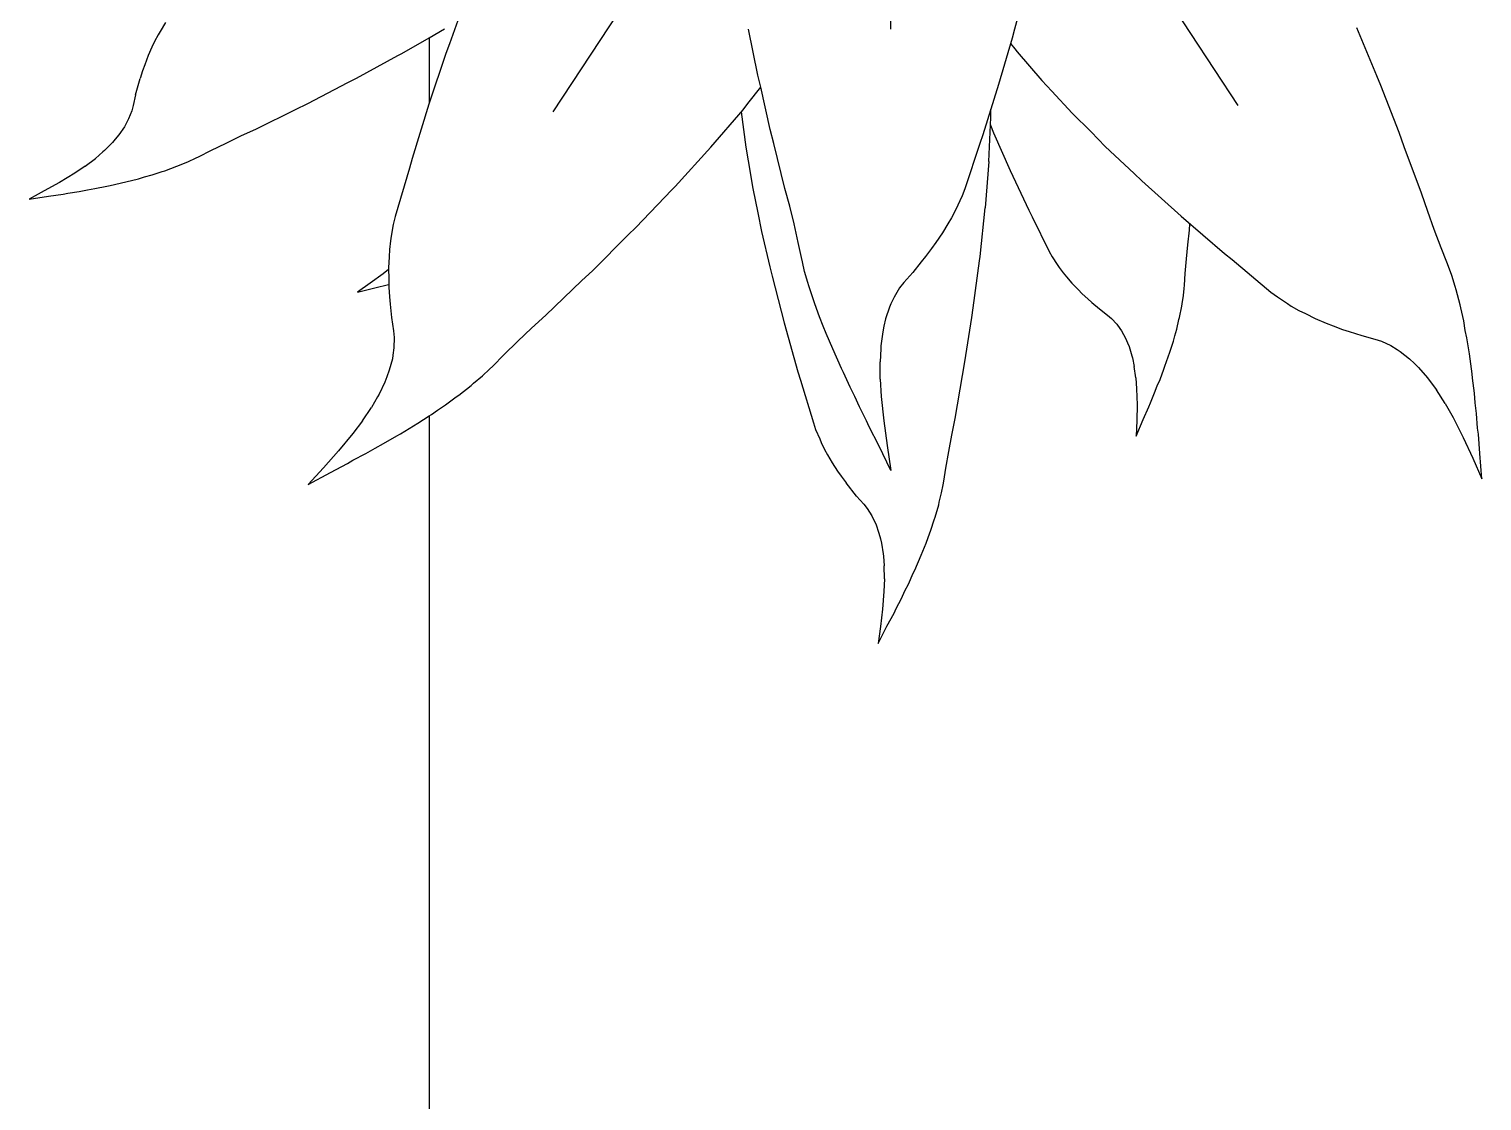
# Model space of a CAD drawing. Header units: metres. Extents: x 244.4 to 340.3, y -4.1 to 64.3.
# Drawn here: x 250.498 to 251.042, y 46.473 to 46.874 of the extents above; entities that cross this region are included whole.
import ezdxf

# ---------------------------------------------------------------- set-up
doc = ezdxf.new("R2010")
doc.units = ezdxf.units.M
doc.layers.add('Edges', color=7, linetype='Continuous')

msp = doc.modelspace()

# ---------------------------------------------------------------- linework, layer by layer
at = {"layer": 'Edges'}
for p, q in [((250.82031, 46.98556), (250.82031, 46.87386)), ((250.8801, 46.95234), (250.9502, 46.84521)), ((250.75905, 46.94197), (250.69397, 46.84289)), ((250.87015, 46.88651), (250.86667, 46.87386)), ((250.66021, 46.88228), (250.65523, 46.86834)), ((250.54897, 46.87633), (250.54697, 46.873)), ((250.64767, 46.87064), (250.65336, 46.87393)), ((250.77063, 46.85663), (250.7671, 46.87386)), ((250.86667, 46.87386), (250.8658, 46.87041)), ((251.00227, 46.85639), (250.99473, 46.87435)), ((250.54491, 46.86921), (250.54394, 46.86709)), ((250.54621, 46.8717), (250.54491, 46.86921)), ((250.54697, 46.873), (250.54621, 46.8717)), ((250.63745, 46.86472), (250.64767, 46.87064)), ((250.64767, 46.87064), (250.64767, 46.84608)), ((250.65523, 46.86834), (250.65385, 46.86467)), ((250.8658, 46.87041), (250.86068, 46.85312)), ((250.86521, 46.8684), (250.86676, 46.86641)), ((250.54252, 46.86392), (250.54123, 46.8605)), ((250.54394, 46.86709), (250.54252, 46.86392)), ((250.62044, 46.85544), (250.63598, 46.86393)), ((250.63598, 46.86393), (250.63745, 46.86472)), ((250.65385, 46.86467), (250.64758, 46.84579)), ((250.65385, 46.86467), (250.64767, 46.84608)), ((250.86676, 46.86641), (250.86766, 46.86539)), ((250.86766, 46.86539), (250.8769, 46.85459)), ((250.54041, 46.85828), (250.53947, 46.85534)), ((250.54123, 46.8605), (250.54041, 46.85828)), ((250.53784, 46.84925), (250.53947, 46.85534)), ((250.60231, 46.84606), (250.61725, 46.85382)), ((250.61725, 46.85382), (250.62044, 46.85544)), ((250.76686, 46.84597), (250.77172, 46.85208)), ((250.77148, 46.85317), (250.77063, 46.85663)), ((250.77172, 46.85208), (250.77148, 46.85317)), ((250.77529, 46.83625), (250.77172, 46.85208)), ((250.86068, 46.85312), (250.85479, 46.83426)), ((250.86068, 46.85312), (250.85782, 46.84395)), ((250.8769, 46.85459), (250.88067, 46.8506)), ((251.00366, 46.85271), (251.00227, 46.85639)), ((251.01055, 46.83522), (251.00366, 46.85271)), ((250.53784, 46.84925), (250.53697, 46.84522)), ((250.88067, 46.8506), (250.88818, 46.84244)), ((250.53641, 46.84323), (250.53522, 46.84027)), ((250.53697, 46.84522), (250.53641, 46.84323)), ((250.58302, 46.83656), (250.59764, 46.84381)), ((250.59764, 46.84381), (250.60231, 46.84606)), ((250.64758, 46.84579), (250.64124, 46.82541)), ((250.7531, 46.82968), (250.76508, 46.8437)), ((250.76439, 46.84288), (250.76508, 46.8437)), ((250.76439, 46.84288), (250.76615, 46.82971)), ((250.76508, 46.8437), (250.76686, 46.84597)), ((250.85779, 46.8408), (250.85782, 46.84395)), ((250.88818, 46.84244), (250.89528, 46.83541)), ((250.53364, 46.83732), (250.53158, 46.83433)), ((250.53416, 46.83824), (250.53364, 46.83732)), ((250.53522, 46.84027), (250.53416, 46.83824)), ((250.57721, 46.83388), (250.58302, 46.83656)), ((250.77665, 46.83107), (250.77529, 46.83625)), ((250.85715, 46.82706), (250.85779, 46.8408)), ((250.85766, 46.83802), (250.85771, 46.8379)), ((250.85771, 46.8379), (250.85883, 46.83507)), ((250.52912, 46.83137), (250.52622, 46.82844)), ((250.5302, 46.83264), (250.52912, 46.83137)), ((250.53158, 46.83433), (250.5302, 46.83264)), ((250.56601, 46.82844), (250.57165, 46.83123)), ((250.57165, 46.83123), (250.57721, 46.83388)), ((250.78072, 46.81418), (250.77665, 46.83107)), ((250.85365, 46.83107), (250.84813, 46.81408)), ((250.85479, 46.83426), (250.85365, 46.83107)), ((250.85883, 46.83507), (250.86504, 46.82097)), ((250.89528, 46.83541), (250.90062, 46.82995)), ((251.01249, 46.82975), (251.01055, 46.83522)), ((250.51897, 46.82258), (250.52281, 46.82549)), ((250.52556, 46.82787), (250.52281, 46.82549)), ((250.52622, 46.82844), (250.52556, 46.82787)), ((250.55755, 46.82426), (250.56027, 46.82556)), ((250.56027, 46.82556), (250.56158, 46.82616)), ((250.56158, 46.82616), (250.56601, 46.82844)), ((250.64124, 46.82541), (250.64028, 46.82188)), ((250.73972, 46.81497), (250.7531, 46.82968)), ((250.76615, 46.82971), (250.76706, 46.82454)), ((250.85704, 46.82434), (250.85715, 46.82706)), ((250.90062, 46.82995), (250.91142, 46.81982)), ((251.01896, 46.81245), (251.01249, 46.82975)), ((250.51503, 46.81994), (250.5094, 46.81651)), ((250.51897, 46.82258), (250.51503, 46.81994)), ((250.54112, 46.81852), (250.54397, 46.81929)), ((250.54397, 46.81929), (250.54782, 46.82056)), ((250.54782, 46.82056), (250.54877, 46.82085)), ((250.54877, 46.82085), (250.5533, 46.82251)), ((250.5533, 46.82251), (250.55422, 46.8229)), ((250.55422, 46.8229), (250.55755, 46.82426)), ((250.64028, 46.82188), (250.63495, 46.8037)), ((250.76706, 46.82454), (250.76878, 46.81426)), ((250.85704, 46.82434), (250.8557, 46.80703)), ((250.86504, 46.82097), (250.87198, 46.80612)), ((250.91142, 46.81982), (250.91424, 46.81709)), ((250.5094, 46.81651), (250.50367, 46.81332)), ((250.51981, 46.81375), (250.52262, 46.81418)), ((250.52262, 46.81418), (250.52707, 46.81513)), ((250.52707, 46.81513), (250.5283, 46.81533)), ((250.5283, 46.81533), (250.5342, 46.81669)), ((250.5342, 46.81669), (250.53896, 46.81786)), ((250.53896, 46.81786), (250.54112, 46.81852)), ((250.73845, 46.81368), (250.73972, 46.81497)), ((250.76878, 46.81426), (250.77068, 46.80508)), ((250.78254, 46.8076), (250.78072, 46.81418)), ((250.84813, 46.81408), (250.84712, 46.81142)), ((250.91424, 46.81709), (250.92905, 46.80381)), ((250.50367, 46.81332), (250.49796, 46.81024)), ((250.49796, 46.81024), (250.50518, 46.81136)), ((250.50518, 46.81136), (250.51072, 46.81215)), ((250.51072, 46.81215), (250.51249, 46.81251)), ((250.51249, 46.81251), (250.51676, 46.81313)), ((250.51676, 46.81313), (250.51981, 46.81375)), ((250.72499, 46.79961), (250.73845, 46.81368)), ((250.84712, 46.81142), (250.84461, 46.80607)), ((251.02128, 46.80557), (251.01896, 46.81245)), ((250.63495, 46.8037), (250.63423, 46.80077)), ((250.77068, 46.80508), (250.77204, 46.79817)), ((250.78419, 46.80103), (250.78254, 46.8076)), ((250.84312, 46.80329), (250.84175, 46.80103)), ((250.84461, 46.80607), (250.84312, 46.80329)), ((250.85376, 46.78874), (250.8557, 46.80703)), ((250.87198, 46.80612), (250.87326, 46.80362)), ((250.87326, 46.80362), (250.87962, 46.79066)), ((250.92905, 46.80381), (250.94521, 46.78988)), ((251.02367, 46.79891), (251.02128, 46.80557)), ((250.63423, 46.80077), (250.63349, 46.79638)), ((250.72217, 46.79687), (250.72499, 46.79961)), ((250.77204, 46.79817), (250.77516, 46.7849)), ((250.78576, 46.79407), (250.78419, 46.80103)), ((250.83967, 46.79758), (250.83723, 46.79407)), ((250.84175, 46.80103), (250.83967, 46.79758)), ((250.93147, 46.79319), (250.93209, 46.79868)), ((250.93209, 46.79868), (250.93228, 46.80103)), ((251.02627, 46.79206), (251.02367, 46.79891)), ((250.63321, 46.79465), (250.63286, 46.7914)), ((250.63349, 46.79638), (250.63321, 46.79465)), ((250.70887, 46.78357), (250.72217, 46.79687)), ((250.78692, 46.78836), (250.78576, 46.79407)), ((250.83723, 46.79407), (250.83563, 46.79173)), ((250.93096, 46.78788), (250.93147, 46.79319)), ((251.02845, 46.78661), (251.02627, 46.79206)), ((250.6327, 46.78867), (250.63249, 46.78456)), ((250.63286, 46.7914), (250.6327, 46.78867)), ((250.78734, 46.78673), (250.78692, 46.78836)), ((250.78814, 46.7832), (250.78734, 46.78673)), ((250.83171, 46.78673), (250.82856, 46.78282)), ((250.83341, 46.78877), (250.83171, 46.78673)), ((250.83563, 46.79173), (250.83341, 46.78877)), ((250.85124, 46.76953), (250.85353, 46.78709)), ((250.85353, 46.78709), (250.85376, 46.78874)), ((250.87962, 46.79066), (250.88073, 46.78865)), ((250.88073, 46.78865), (250.88258, 46.7858)), ((250.93053, 46.78243), (250.93096, 46.78788)), ((250.94521, 46.78988), (250.94806, 46.78759)), ((250.94806, 46.78759), (250.96261, 46.77545)), ((250.63039, 46.78228), (250.62561, 46.77882)), ((250.6325, 46.78394), (250.63039, 46.78228)), ((250.63249, 46.78456), (250.6325, 46.78394)), ((250.63249, 46.78456), (250.63256, 46.7802)), ((250.70464, 46.77961), (250.70887, 46.78357)), ((250.77516, 46.7849), (250.77594, 46.78142)), ((250.77594, 46.78142), (250.78046, 46.76399)), ((250.78936, 46.77904), (250.78814, 46.7832)), ((250.82856, 46.78282), (250.82519, 46.77904)), ((250.88258, 46.7858), (250.88332, 46.78469)), ((250.88332, 46.78469), (250.88481, 46.7827)), ((250.88481, 46.7827), (250.88614, 46.78111)), ((250.93026, 46.77809), (250.93053, 46.78243)), ((251.02901, 46.785), (251.02845, 46.78661)), ((251.03025, 46.78163), (251.02901, 46.785)), ((251.03149, 46.77751), (251.03025, 46.78163)), ((250.62561, 46.77882), (250.62081, 46.77546)), ((250.62081, 46.77546), (250.62737, 46.77708)), ((250.62737, 46.77708), (250.6324, 46.77825)), ((250.6324, 46.77825), (250.63258, 46.7783)), ((250.63256, 46.7802), (250.63258, 46.7783)), ((250.63258, 46.7783), (250.63259, 46.77736)), ((250.63259, 46.77736), (250.63281, 46.77364)), ((250.69135, 46.76678), (250.70464, 46.77961)), ((250.78968, 46.77784), (250.78936, 46.77904)), ((250.79153, 46.77218), (250.78968, 46.77784)), ((250.82362, 46.77699), (250.82157, 46.7736)), ((250.82519, 46.77904), (250.82362, 46.77699)), ((250.88614, 46.78111), (250.88816, 46.77874)), ((250.88816, 46.77874), (250.89046, 46.77637)), ((250.89046, 46.77637), (250.89196, 46.77483)), ((250.92988, 46.77421), (250.93012, 46.77684)), ((250.93012, 46.77684), (250.93026, 46.77809)), ((251.03187, 46.77636), (251.03149, 46.77751)), ((251.03335, 46.7707), (251.03187, 46.77636)), ((250.63281, 46.77364), (250.6331, 46.77098)), ((250.6331, 46.77098), (250.6336, 46.76601)), ((250.79198, 46.77104), (250.79153, 46.77218)), ((250.79369, 46.76619), (250.79198, 46.77104)), ((250.82036, 46.77104), (250.81983, 46.7698)), ((250.82157, 46.7736), (250.82036, 46.77104)), ((250.89196, 46.77483), (250.89403, 46.77292)), ((250.89403, 46.77292), (250.89558, 46.77161)), ((250.89558, 46.77161), (250.89845, 46.76918)), ((250.92926, 46.7702), (250.92938, 46.77108)), ((250.92938, 46.77108), (250.92988, 46.77421)), ((250.96261, 46.77545), (250.96501, 46.77362)), ((250.96501, 46.77362), (250.96874, 46.77119)), ((250.96874, 46.77119), (250.97022, 46.77025)), ((251.03359, 46.76952), (251.03335, 46.7707)), ((250.6336, 46.76601), (250.63436, 46.76102)), ((250.68597, 46.76191), (250.69135, 46.76678)), ((250.79513, 46.76274), (250.79369, 46.76619)), ((250.81842, 46.76543), (250.8178, 46.76274)), ((250.81983, 46.7698), (250.81842, 46.76543)), ((250.84813, 46.74936), (250.85067, 46.766)), ((250.85067, 46.766), (250.85124, 46.76953)), ((250.89845, 46.76918), (250.90149, 46.76686)), ((250.90149, 46.76686), (250.90293, 46.7656)), ((250.90293, 46.7656), (250.90488, 46.76347)), ((250.92736, 46.76162), (250.92819, 46.76515)), ((250.92819, 46.76515), (250.92842, 46.766)), ((250.92842, 46.766), (250.92926, 46.7702)), ((250.97022, 46.77025), (250.97306, 46.76862)), ((250.97306, 46.76862), (250.9755, 46.7674)), ((250.9755, 46.7674), (250.97918, 46.76557)), ((250.97918, 46.76557), (250.98321, 46.76389)), ((251.03472, 46.76467), (251.03359, 46.76952)), ((250.63436, 46.76102), (250.63457, 46.75849)), ((250.68081, 46.75707), (250.68597, 46.76191)), ((250.78046, 46.76399), (250.78561, 46.74567)), ((250.79615, 46.76001), (250.79513, 46.76274)), ((250.79867, 46.75419), (250.79615, 46.76001)), ((250.81737, 46.76063), (250.81667, 46.75532)), ((250.8178, 46.76274), (250.81737, 46.76063)), ((250.90488, 46.76347), (250.9061, 46.76181)), ((250.9061, 46.76181), (250.90664, 46.76102)), ((250.90664, 46.76102), (250.90819, 46.75819)), ((250.9266, 46.75909), (250.92736, 46.76162)), ((250.98321, 46.76389), (250.98583, 46.76278)), ((250.98583, 46.76278), (250.98933, 46.7615)), ((250.98933, 46.7615), (250.99188, 46.76071)), ((250.99188, 46.76071), (250.99664, 46.75919)), ((251.03533, 46.7611), (251.03472, 46.76467)), ((251.03591, 46.75837), (251.03533, 46.7611)), ((250.63446, 46.75459), (250.6341, 46.75183)), ((250.63457, 46.75849), (250.63446, 46.75459)), ((250.67557, 46.75195), (250.68081, 46.75707)), ((250.80188, 46.74688), (250.79867, 46.75419)), ((250.81661, 46.75419), (250.81636, 46.74936)), ((250.81667, 46.75532), (250.81661, 46.75419)), ((250.90819, 46.75819), (250.90895, 46.75642)), ((250.90895, 46.75642), (250.9095, 46.75504)), ((250.9095, 46.75504), (250.91058, 46.75156)), ((250.92472, 46.75292), (250.92609, 46.75713)), ((250.92609, 46.75713), (250.9266, 46.75909)), ((250.99664, 46.75919), (251.00152, 46.75789)), ((251.00152, 46.75789), (251.00392, 46.75707)), ((251.00392, 46.75707), (251.00745, 46.75542)), ((251.00745, 46.75542), (251.00985, 46.75398)), ((251.03683, 46.75236), (251.03591, 46.75837)), ((250.63388, 46.75054), (250.63275, 46.74625)), ((250.6341, 46.75183), (250.63388, 46.75054)), ((250.67144, 46.74778), (250.67557, 46.75195)), ((250.81641, 46.7429), (250.81636, 46.74936)), ((250.8472, 46.74425), (250.84813, 46.74936)), ((250.91058, 46.75156), (250.91075, 46.75081)), ((250.91075, 46.75081), (250.91143, 46.74765)), ((250.92294, 46.74772), (250.92472, 46.75292)), ((251.00985, 46.75398), (251.01094, 46.75327)), ((251.01094, 46.75327), (251.01442, 46.75052)), ((251.01442, 46.75052), (251.01636, 46.74869)), ((251.01636, 46.74869), (251.01783, 46.74724)), ((251.0379, 46.74485), (251.03683, 46.75236)), ((250.63184, 46.74374), (250.6311, 46.74181)), ((250.63275, 46.74625), (250.63184, 46.74374)), ((250.6643, 46.74135), (250.66759, 46.74413)), ((250.66759, 46.74413), (250.67019, 46.74662)), ((250.67019, 46.74662), (250.67144, 46.74778)), ((250.78561, 46.74567), (250.78659, 46.74256)), ((250.80264, 46.74542), (250.80188, 46.74688)), ((250.80514, 46.73984), (250.80264, 46.74542)), ((250.84444, 46.72817), (250.8472, 46.74425)), ((250.91202, 46.74342), (250.91143, 46.74765)), ((250.91202, 46.74342), (250.91234, 46.73921)), ((250.9211, 46.74277), (250.9225, 46.74667)), ((250.9225, 46.74667), (250.92294, 46.74772)), ((251.01783, 46.74724), (251.02117, 46.7434)), ((251.02117, 46.7434), (251.02182, 46.74253)), ((251.03803, 46.74328), (251.0379, 46.74485)), ((251.03877, 46.73758), (251.03803, 46.74328)), ((250.6311, 46.74181), (250.62891, 46.73721)), ((250.6588, 46.73693), (250.6634, 46.74055)), ((250.6634, 46.74055), (250.6643, 46.74135)), ((250.78659, 46.74256), (250.79139, 46.7266)), ((250.80689, 46.73645), (250.80514, 46.73984)), ((250.81641, 46.7429), (250.81682, 46.73645)), ((250.91234, 46.73921), (250.91249, 46.73331)), ((250.91748, 46.73407), (250.91908, 46.73771)), ((250.91908, 46.73771), (250.92006, 46.74038)), ((250.92006, 46.74038), (250.9211, 46.74277)), ((251.02182, 46.74253), (251.02452, 46.73887)), ((251.02778, 46.73378), (251.02452, 46.73887)), ((250.62272, 46.72733), (250.62609, 46.73234)), ((250.62837, 46.73628), (250.62609, 46.73234)), ((250.62891, 46.73721), (250.62837, 46.73628)), ((250.65079, 46.73129), (250.65382, 46.73328)), ((250.65382, 46.73328), (250.65781, 46.73625)), ((250.65781, 46.73625), (250.6588, 46.73693)), ((250.80863, 46.73255), (250.80689, 46.73645)), ((250.81133, 46.72731), (250.80863, 46.73255)), ((250.81682, 46.73645), (250.81775, 46.72731)), ((250.91249, 46.73331), (250.91239, 46.72741)), ((250.91483, 46.72778), (250.91691, 46.73251)), ((250.91691, 46.73251), (250.91748, 46.73407)), ((251.02778, 46.73378), (251.03072, 46.72855)), ((251.03902, 46.73398), (251.03877, 46.73758)), ((251.03952, 46.73005), (251.03902, 46.73398)), ((250.62272, 46.72733), (250.6191, 46.72254)), ((250.64337, 46.72643), (250.64767, 46.72914)), ((250.64767, 46.72914), (250.64851, 46.72967)), ((250.64767, 46.72914), (250.64767, 46.03825)), ((250.64851, 46.72967), (250.65079, 46.73129)), ((250.81234, 46.725), (250.81133, 46.72731)), ((250.81775, 46.72731), (250.81899, 46.71805)), ((250.84318, 46.7219), (250.84444, 46.72817)), ((250.91221, 46.72155), (250.91483, 46.72778)), ((250.91239, 46.72741), (250.91221, 46.72155)), ((251.03072, 46.72855), (251.03453, 46.72103)), ((251.03989, 46.72455), (251.03952, 46.73005)), ((250.6191, 46.72254), (250.61372, 46.71605)), ((250.63059, 46.71876), (250.63552, 46.72171)), ((250.63552, 46.72171), (250.63691, 46.72245)), ((250.63691, 46.72245), (250.64337, 46.72643)), ((250.79139, 46.7266), (250.79225, 46.72409)), ((250.79225, 46.72409), (250.79377, 46.72052)), ((250.81585, 46.71805), (250.81234, 46.725)), ((250.84206, 46.71584), (250.84318, 46.7219)), ((251.0402, 46.72224), (251.03989, 46.72455)), ((251.04071, 46.71505), (251.0402, 46.72224)), ((250.61372, 46.71605), (250.60808, 46.70972)), ((250.62398, 46.71506), (250.62739, 46.71709)), ((250.62739, 46.71709), (250.63059, 46.71876)), ((250.79377, 46.72052), (250.79437, 46.71913)), ((250.79437, 46.71913), (250.79562, 46.71662)), ((250.79562, 46.71662), (250.79675, 46.71458)), ((250.82033, 46.7087), (250.81585, 46.71805)), ((250.81899, 46.71805), (250.82033, 46.7087)), ((251.03453, 46.72103), (251.03808, 46.71333)), ((250.6107, 46.708), (250.61709, 46.71133)), ((250.61709, 46.71133), (250.61908, 46.71253)), ((250.61908, 46.71253), (250.62398, 46.71506)), ((250.79675, 46.71458), (250.79847, 46.71157)), ((250.79847, 46.71157), (250.80048, 46.70851)), ((250.84099, 46.70964), (250.84206, 46.71584)), ((251.03808, 46.71333), (251.04154, 46.70559)), ((251.04154, 46.70559), (251.04071, 46.71505)), ((250.60808, 46.70972), (250.60235, 46.70346)), ((250.60235, 46.70346), (250.6107, 46.708)), ((250.80048, 46.70851), (250.80179, 46.70654)), ((250.80179, 46.70654), (250.80362, 46.70405)), ((250.84021, 46.70472), (250.84099, 46.70964)), ((250.80757, 46.69914), (250.80362, 46.70405)), ((250.83851, 46.69685), (250.83938, 46.70035)), ((250.83938, 46.70035), (250.83993, 46.70331)), ((250.83993, 46.70331), (250.84021, 46.70472)), ((250.80757, 46.69914), (250.81032, 46.69607)), ((250.81032, 46.69607), (250.81159, 46.69444)), ((250.81159, 46.69444), (250.81328, 46.69173)), ((250.83696, 46.69124), (250.83829, 46.69588)), ((250.83829, 46.69588), (250.83851, 46.69685)), ((250.81328, 46.69173), (250.8143, 46.68968)), ((250.8143, 46.68968), (250.81474, 46.68872)), ((250.83539, 46.68644), (250.83663, 46.69031)), ((250.83663, 46.69031), (250.83696, 46.69124)), ((250.81474, 46.68872), (250.81594, 46.6853)), ((250.81594, 46.6853), (250.81649, 46.68319)), ((250.8336, 46.68156), (250.83434, 46.68369)), ((250.83434, 46.68369), (250.83539, 46.68644)), ((250.81649, 46.68319), (250.81688, 46.68157)), ((250.81688, 46.68157), (250.81754, 46.6775)), ((250.83174, 46.67702), (250.8336, 46.68156)), ((250.81754, 46.6775), (250.81762, 46.67663)), ((250.81762, 46.67663), (250.81792, 46.673)), ((250.818, 46.66819), (250.81792, 46.673)), ((250.82936, 46.67145), (250.83174, 46.67702)), ((250.818, 46.66819), (250.81782, 46.66344)), ((250.82694, 46.66619), (250.8288, 46.67034)), ((250.8288, 46.67034), (250.82936, 46.67145)), ((250.81782, 46.66344), (250.81727, 46.65687)), ((250.82434, 46.66083), (250.82563, 46.66366)), ((250.82563, 46.66366), (250.82694, 46.66619)), ((250.81727, 46.65687), (250.81648, 46.65036)), ((250.82157, 46.65537), (250.82232, 46.65702)), ((250.82232, 46.65702), (250.82434, 46.66083)), ((250.81894, 46.65043), (250.82157, 46.65537)), ((250.81559, 46.64393), (250.81894, 46.65043)), ((250.81648, 46.65036), (250.81559, 46.64393))]:
    msp.add_line(p, q, dxfattribs=at)

doc.saveas('drawing.dxf')
